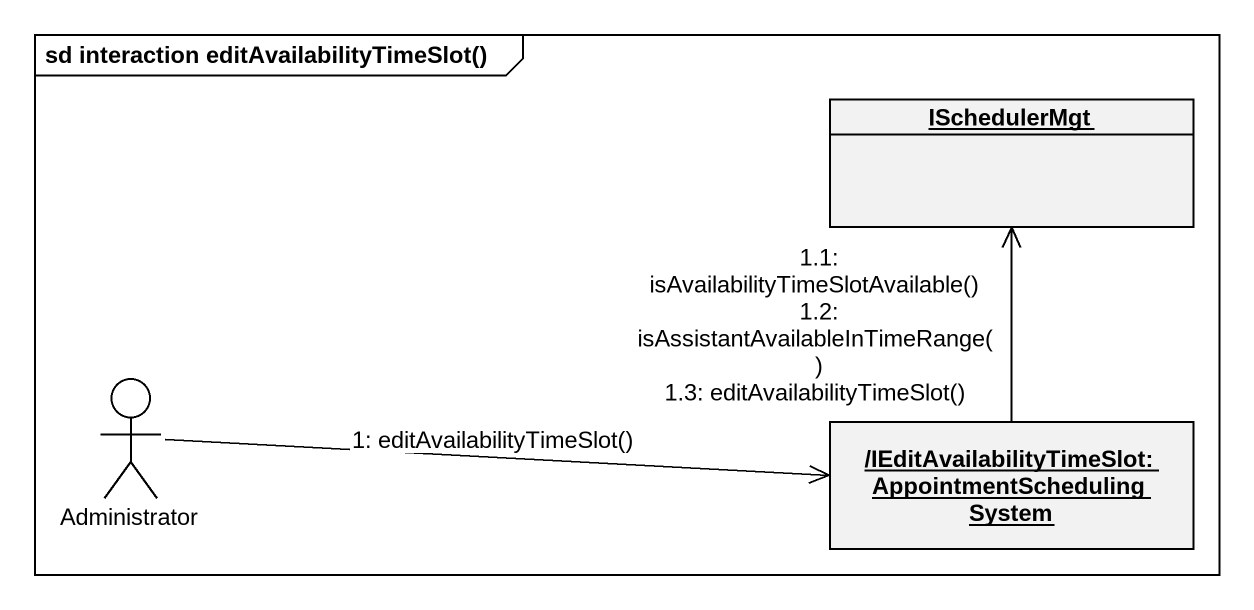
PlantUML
@startuml
mainframe sd interaction editAvailabilityTimeSlot()
allowmixing
hide circle
hide empty members
object ISchedulerMgt
actor Administrator
object "/IEditAvailabilityTimeSlot:AppointmentSchedulingSystem" as IEditAvailabilityTimeSlot
Administrator -right-> IEditAvailabilityTimeSlot : 1: editAvailabilityTimeSlot()
IEditAvailabilityTimeSlot -up-> ISchedulerMgt : 1.1: isAvailabilityTimeSlotAvailable()\n1.2: isAssistantAvailableInTimeRange()\n1.3: editAvailabilityTimeSlot()
@enduml
